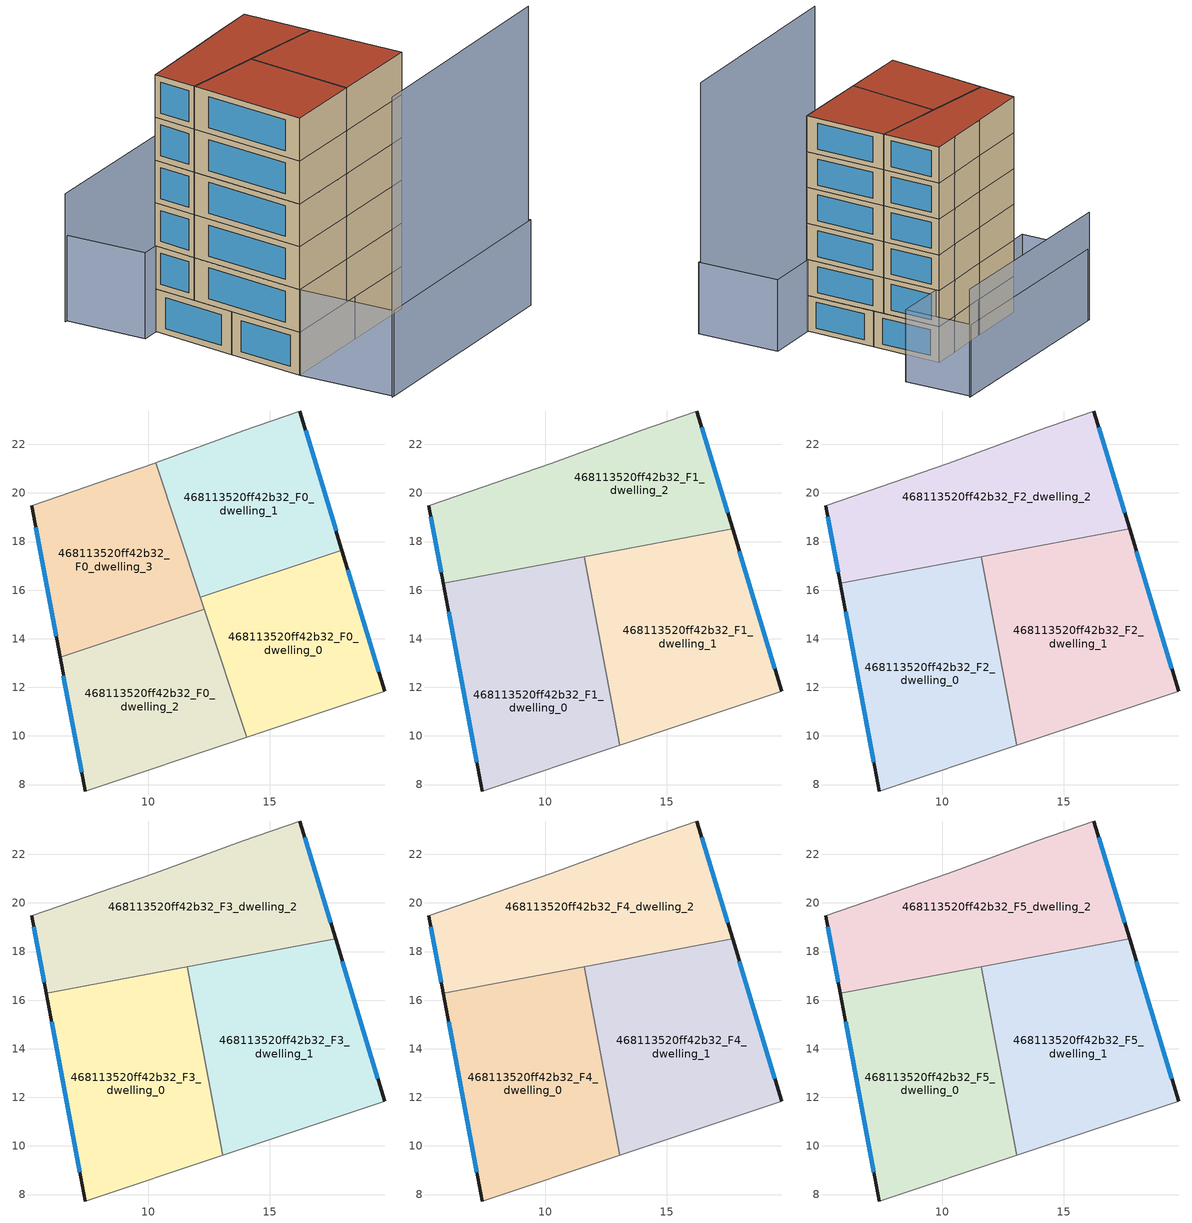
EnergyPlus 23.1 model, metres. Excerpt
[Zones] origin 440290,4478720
468113520ff42b32_F0_dwelling_0
 floor ground (EU_floor_Construction): 17.96,17.65 19.73,11.84 14.05,9.95 12.13,15.71 z0
 wall outside (EU_wall_Construction): 19.73,11.84 17.96,17.65 z0:3
 wall to 468113520ff42b32_F0_dwelling_1 (EU_wall_Construction): 17.96,17.65 12.13,15.71 z0:3
 wall adiabatic (EU_wall_Construction): 14.05,9.95 19.73,11.84 z0:3
 wall to 468113520ff42b32_F0_dwelling_2 (EU_wall_Construction): 12.3,15.21 14.05,9.95 z0:3
 wall to 468113520ff42b32_F0_dwelling_3 (EU_wall_Construction): 12.13,15.71 12.3,15.21 z0:3
 window (EU_Window_Construction): 19.48,12.65 18.21,16.84 z0.42:2.58
 ceiling adiabatic (EU_roof_Construction): 19.73,11.84 17.96,17.65 12.13,15.71 14.05,9.95 z3
468113520ff42b32_F0_dwelling_1
 floor ground (EU_floor_Construction): 16.22,23.37 17.96,17.65 12.13,15.71 10.29,21.23 13.9,22.56 z0
 wall outside (EU_wall_Construction): 17.96,17.65 16.22,23.37 z0:3
 wall adiabatic (EU_wall_Construction): 16.22,23.37 13.9,22.56 10.29,21.23 z0:3
 wall to 468113520ff42b32_F0_dwelling_3 (EU_wall_Construction): 10.29,21.23 12.13,15.71 z0:3
 window (EU_Window_Construction): 17.72,18.44 16.46,22.58 z0.42:2.58
 ceiling adiabatic (EU_roof_Construction): 17.96,17.65 17.7,18.52 11.6,17.38 11.62,17.25 12.13,15.71 z3
468113520ff42b32_F0_dwelling_2
 floor ground (EU_floor_Construction): 12.3,15.21 14.05,9.95 7.39,7.74 6.36,13.23 z0
 wall outside (EU_wall_Construction): 6.36,13.23 7.39,7.74 z0:3
 wall to 468113520ff42b32_F0_dwelling_3 (EU_wall_Construction): 12.3,15.21 6.36,13.23 z0:3
 wall adiabatic (EU_wall_Construction): 7.39,7.74 14.05,9.95 z0:3
 window (EU_Window_Construction): 6.5,12.47 7.25,8.5 z0.42:2.58
468113520ff42b32_F0_dwelling_3
 floor ground (EU_floor_Construction): 10.29,21.23 12.3,15.21 6.36,13.23 5.19,19.46 10.26,21.22 z0
 wall outside (EU_wall_Construction): 5.19,19.46 6.36,13.23 z0:3
 wall adiabatic (EU_wall_Construction): 10.29,21.23 10.26,21.22 5.19,19.46 z0:3
 window (EU_Window_Construction): 5.36,18.6 6.2,14.1 z0.42:2.58
468113520ff42b32_F1_dwelling_0
 floor to 468113520ff42b32_F0_dwelling_2 (EU_floor_Construction): 12.02,15.12 13.05,9.62 7.39,7.74 6.36,13.23 z3
 floor to 468113520ff42b32_F0_dwelling_3 (EU_floor_Construction): 11.62,17.25 12.02,15.12 6.36,13.23 5.79,16.29 11.58,17.37 z3
 wall outside (EU_wall_Construction): 5.79,16.29 7.39,7.74 z3:6
 wall to 468113520ff42b32_F1_dwelling_1 (EU_wall_Construction): 13.05,9.62 11.6,17.38 z3:6
 wall adiabatic (EU_wall_Construction): 7.39,7.74 13.05,9.62 z3:6
 wall to 468113520ff42b32_F1_dwelling_2 (EU_wall_Construction): 11.6,17.38 5.79,16.29 z3:6
 window (EU_Window_Construction): 6.01,15.1 7.17,8.92 z3.42:5.58
468113520ff42b32_F1_dwelling_1
 floor to 468113520ff42b32_F0_dwelling_2 (EU_floor_Construction): 12.3,15.21 14.05,9.95 13.05,9.62 12.02,15.12 z3
 floor to 468113520ff42b32_F0_dwelling_3 (EU_floor_Construction): 11.62,17.25 12.3,15.21 12.02,15.12 z3
 floor adiabatic (EU_floor_Construction): 17.7,18.52 19.73,11.84 13.05,9.62 14.05,9.95 11.62,17.25 11.6,17.38 z3
 wall outside (EU_wall_Construction): 19.73,11.84 17.7,18.52 z3:6
 wall adiabatic (EU_wall_Construction): 13.05,9.62 19.73,11.84 z3:6
 wall to 468113520ff42b32_F1_dwelling_2 (EU_wall_Construction): 17.7,18.52 11.6,17.38 z3:6
 window (EU_Window_Construction): 19.45,12.77 17.98,17.6 z3.42:5.58
468113520ff42b32_F1_dwelling_2
 floor to 468113520ff42b32_F0_dwelling_1 (EU_floor_Construction): 16.22,23.37 17.7,18.52 11.58,17.38 10.29,21.23 13.9,22.56 z3
 floor to 468113520ff42b32_F0_dwelling_3 (EU_floor_Construction): 10.29,21.23 11.58,17.38 5.79,16.29 5.19,19.46 10.26,21.22 z3
 wall outside (EU_wall_Construction): 17.7,18.52 16.22,23.37 / 5.19,19.46 5.79,16.29 z3:6
 wall adiabatic (EU_wall_Construction): 16.22,23.37 13.9,22.56 10.26,21.22 5.19,19.46 z3:6
 window (EU_Window_Construction): 17.49,19.2 16.43,22.7 / 5.28,19.02 5.71,16.73 z3.42:5.58
468113520ff42b32_F2_dwelling_0
 floor to 468113520ff42b32_F1_dwelling_0 (EU_floor_Construction): 11.6,17.38 13.05,9.62 7.39,7.74 5.79,16.29 z6
 wall outside (EU_wall_Construction): 5.79,16.29 7.39,7.74 z6:9
 wall to 468113520ff42b32_F2_dwelling_1 (EU_wall_Construction): 13.05,9.62 11.6,17.38 z6:9
 wall adiabatic (EU_wall_Construction): 7.39,7.74 13.05,9.62 z6:9
 wall to 468113520ff42b32_F2_dwelling_2 (EU_wall_Construction): 11.6,17.38 5.79,16.29 z6:9
 window (EU_Window_Construction): 6.01,15.1 7.17,8.92 z6.42:8.58
468113520ff42b32_F2_dwelling_1
 floor to 468113520ff42b32_F1_dwelling_1 (EU_floor_Construction): 17.7,18.52 19.73,11.84 13.05,9.62 11.6,17.38 z6
 wall outside (EU_wall_Construction): 19.73,11.84 17.7,18.52 z6:9
 wall adiabatic (EU_wall_Construction): 13.05,9.62 19.73,11.84 z6:9
 wall to 468113520ff42b32_F2_dwelling_2 (EU_wall_Construction): 17.7,18.52 11.6,17.38 z6:9
 window (EU_Window_Construction): 19.45,12.77 17.98,17.6 z6.42:8.58
468113520ff42b32_F2_dwelling_2
 floor to 468113520ff42b32_F1_dwelling_2 (EU_floor_Construction): 16.22,23.37 17.7,18.52 5.79,16.29 5.19,19.46 10.26,21.22 13.9,22.56 z6
 wall outside (EU_wall_Construction): 17.7,18.52 16.22,23.37 / 5.19,19.46 5.79,16.29 z6:9
 wall adiabatic (EU_wall_Construction): 16.22,23.37 13.9,22.56 10.26,21.22 5.19,19.46 z6:9
 window (EU_Window_Construction): 17.49,19.2 16.43,22.7 / 5.28,19.02 5.71,16.73 z6.42:8.58
468113520ff42b32_F3_dwelling_0
 floor to 468113520ff42b32_F2_dwelling_0 (EU_floor_Construction): 11.6,17.38 13.05,9.62 7.39,7.74 5.79,16.29 z9
 wall outside (EU_wall_Construction): 5.79,16.29 7.39,7.74 z9:12
 wall to 468113520ff42b32_F3_dwelling_1 (EU_wall_Construction): 13.05,9.62 11.6,17.38 z9:12
 wall adiabatic (EU_wall_Construction): 7.39,7.74 13.05,9.62 z9:12
 wall to 468113520ff42b32_F3_dwelling_2 (EU_wall_Construction): 11.6,17.38 5.79,16.29 z9:12
 window (EU_Window_Construction): 6.01,15.1 7.17,8.92 z9.42:11.58
468113520ff42b32_F3_dwelling_1
 floor to 468113520ff42b32_F2_dwelling_1 (EU_floor_Construction): 17.7,18.52 19.73,11.84 13.05,9.62 11.6,17.38 z9
 wall outside (EU_wall_Construction): 19.73,11.84 17.7,18.52 z9:12
 wall adiabatic (EU_wall_Construction): 13.05,9.62 19.73,11.84 z9:12
 wall to 468113520ff42b32_F3_dwelling_2 (EU_wall_Construction): 17.7,18.52 11.6,17.38 z9:12
 window (EU_Window_Construction): 19.45,12.77 17.98,17.6 z9.42:11.58
468113520ff42b32_F3_dwelling_2
 floor to 468113520ff42b32_F2_dwelling_2 (EU_floor_Construction): 16.22,23.37 17.7,18.52 5.79,16.29 5.19,19.46 10.26,21.22 13.9,22.56 z9
 wall outside (EU_wall_Construction): 17.7,18.52 16.22,23.37 / 5.19,19.46 5.79,16.29 z9:12
 wall adiabatic (EU_wall_Construction): 16.22,23.37 13.9,22.56 10.26,21.22 5.19,19.46 z9:12
 window (EU_Window_Construction): 17.49,19.2 16.43,22.7 / 5.28,19.02 5.71,16.73 z9.42:11.58
468113520ff42b32_F4_dwelling_0
 floor to 468113520ff42b32_F3_dwelling_0 (EU_floor_Construction): 11.6,17.38 13.05,9.62 7.39,7.74 5.79,16.29 z12
 wall outside (EU_wall_Construction): 5.79,16.29 7.39,7.74 z12:15
 wall to 468113520ff42b32_F4_dwelling_1 (EU_wall_Construction): 13.05,9.62 11.6,17.38 z12:15
 wall adiabatic (EU_wall_Construction): 7.39,7.74 13.05,9.62 z12:15
 wall to 468113520ff42b32_F4_dwelling_2 (EU_wall_Construction): 11.6,17.38 5.79,16.29 z12:15
 window (EU_Window_Construction): 6.01,15.1 7.17,8.92 z12.42:14.58
468113520ff42b32_F4_dwelling_1
 floor to 468113520ff42b32_F3_dwelling_1 (EU_floor_Construction): 17.7,18.52 19.73,11.84 13.05,9.62 11.6,17.38 z12
 wall outside (EU_wall_Construction): 19.73,11.84 17.7,18.52 z12:15
 wall adiabatic (EU_wall_Construction): 13.05,9.62 19.73,11.84 z12:15
 wall to 468113520ff42b32_F4_dwelling_2 (EU_wall_Construction): 17.7,18.52 11.6,17.38 z12:15
 window (EU_Window_Construction): 19.45,12.77 17.98,17.6 z12.42:14.58
468113520ff42b32_F4_dwelling_2
 floor to 468113520ff42b32_F3_dwelling_2 (EU_floor_Construction): 16.22,23.37 17.7,18.52 5.79,16.29 5.19,19.46 10.26,21.22 13.9,22.56 z12
 wall outside (EU_wall_Construction): 17.7,18.52 16.22,23.37 / 5.19,19.46 5.79,16.29 z12:15
 wall adiabatic (EU_wall_Construction): 16.22,23.37 13.9,22.56 10.26,21.22 5.19,19.46 z12:15
 window (EU_Window_Construction): 17.49,19.2 16.43,22.7 / 5.28,19.02 5.71,16.73 z12.42:14.58
468113520ff42b32_F5_dwelling_0
 floor to 468113520ff42b32_F4_dwelling_0 (EU_floor_Construction): 11.6,17.38 13.05,9.62 7.39,7.74 5.79,16.29 z15
 wall outside (EU_wall_Construction): 5.79,16.29 7.39,7.74 z15:18
 wall to 468113520ff42b32_F5_dwelling_1 (EU_wall_Construction): 13.05,9.62 11.6,17.38 z15:18
 wall adiabatic (EU_wall_Construction): 7.39,7.74 13.05,9.62 z15:18
 wall to 468113520ff42b32_F5_dwelling_2 (EU_wall_Construction): 11.6,17.38 5.79,16.29 z15:18
 window (EU_Window_Construction): 6.01,15.1 7.17,8.92 z15.42:17.58
 roof outside (EU_roof_Construction): 13.05,9.62 11.6,17.38 5.79,16.29 7.39,7.74 z18
468113520ff42b32_F5_dwelling_1
 floor to 468113520ff42b32_F4_dwelling_1 (EU_floor_Construction): 17.7,18.52 19.73,11.84 13.05,9.62 11.6,17.38 z15
 wall outside (EU_wall_Construction): 19.73,11.84 17.7,18.52 z15:18
 wall adiabatic (EU_wall_Construction): 13.05,9.62 19.73,11.84 z15:18
 wall to 468113520ff42b32_F5_dwelling_2 (EU_wall_Construction): 17.7,18.52 11.6,17.38 z15:18
 window (EU_Window_Construction): 19.45,12.77 17.98,17.6 z15.42:17.58
 roof outside (EU_roof_Construction): 19.73,11.84 17.7,18.52 11.6,17.38 13.05,9.62 z18
468113520ff42b32_F5_dwelling_2
 floor to 468113520ff42b32_F4_dwelling_2 (EU_floor_Construction): 16.22,23.37 17.7,18.52 5.79,16.29 5.19,19.46 10.26,21.22 13.9,22.56 z15
 wall outside (EU_wall_Construction): 17.7,18.52 16.22,23.37 / 5.19,19.46 5.79,16.29 z15:18
 wall adiabatic (EU_wall_Construction): 16.22,23.37 13.9,22.56 10.26,21.22 5.19,19.46 z15:18
 window (EU_Window_Construction): 17.49,19.2 16.43,22.7 / 5.28,19.02 5.71,16.73 z15.42:17.58
 roof outside (EU_roof_Construction): 17.7,18.52 16.22,23.37 13.9,22.56 10.26,21.22 5.19,19.46 5.79,16.29 z18
shading: 18.99,30.13 1.83,24.48 z0:9; 9.5,1.02 26.28,6.88 z0:21; 9.67,1.08 7.39,7.73 / 7.39,7.73 24.14,13.47 / 24.14,13.47 26.42,6.81 / 26.42,6.81 9.67,1.08 / 2.04,24.57 18.8,30.15 / 18.8,30.15 20.67,24.54 / 20.67,24.54 3.9,18.96 / 3.9,18.96 2.04,24.57 z0:6
[Building]
EU S2 Campaign: North Axis=0; Terrain=City; Solar Distribution=FullExterior
[Site:Location]
Madrid: Latitude=40.5; Longitude=-3.5; Time Zone=1; Elevation=609
[SizingPeriod:WeatherFileDays]
AnnualSizingPeriod: Begin Month=1; Begin Day of Month=1; End Month=12; End Day of Month=31; Day of Week for Start Day=Monday; Use Weather File Daylight Saving Period=No; Use Weather File Rain and Snow Indicators=No
[MATERIAL]
EU_InternalMass_Material: Roughness=MediumRough; Thickness=0.1; Conductivity=1; Density=1800; Specific Heat=900; Thermal Absorptance=0.9; Solar Absorptance=0.7; Visible Absorptance=0.7
[MATERIAL:NOMASS] Roughness=MediumRough; Thermal Absorptance=0.9; Solar Absorptance=0.7; Visible Absorptance=0.7
Name | Thermal Resistance
EU_wall_NoMass | 1.60022
EU_roof_NoMass | 1.57597
EU_floor_NoMass | 0.470652
[WINDOWMATERIAL:SIMPLEGLAZINGSYSTEM]
EU_Window_SimpleGlazing: UFactor=3.28802; Solar Heat Gain Coefficient=0.85; Visible Transmittance=0.85
[CONSTRUCTION]
EU_wall_Construction: EU_wall_NoMass
EU_roof_Construction: EU_roof_NoMass
EU_floor_Construction: EU_floor_NoMass
EU_InternalMass_Construction: EU_InternalMass_Material
EU_Window_Construction: EU_Window_SimpleGlazing
[ZONE] Type=1; Multiplier=1; Ceiling Height=autocalculate; Floor Area=autocalculate; Part of Total Floor Area=Yes
Name | Volume
468113520ff42b32_F0_dwelling_0 | 110.345
468113520ff42b32_F1_dwelling_0; 468113520ff42b32_F2_dwelling_0; 468113520ff42b32_F3_dwelling_0; 468113520ff42b32_F4_dwelling_0; 468113520ff42b32_F5_dwelling_0 | 147.136
468113520ff42b32_F0_dwelling_1; 468113520ff42b32_F0_dwelling_2 | 110.347
468113520ff42b32_F1_dwelling_1; 468113520ff42b32_F2_dwelling_1; 468113520ff42b32_F3_dwelling_1; 468113520ff42b32_F4_dwelling_1; 468113520ff42b32_F5_dwelling_1 | 147.146
468113520ff42b32_F1_dwelling_2; 468113520ff42b32_F2_dwelling_2; 468113520ff42b32_F3_dwelling_2; 468113520ff42b32_F4_dwelling_2; 468113520ff42b32_F5_dwelling_2 | 147.126
468113520ff42b32_F0_dwelling_3 | 110.36
[INTERNALMASS] Construction=EU_InternalMass_Construction
Name | Zone or ZoneList | Surface Area
468113520ff42b32_F0_dwelling_0_EU_InternalMass | 468113520ff42b32_F0_dwelling_0 | 36.7817
468113520ff42b32_F0_dwelling_1_EU_InternalMass | 468113520ff42b32_F0_dwelling_1 | 36.7823
468113520ff42b32_F0_dwelling_2_EU_InternalMass | 468113520ff42b32_F0_dwelling_2 | 36.7821
468113520ff42b32_F0_dwelling_3_EU_InternalMass | 468113520ff42b32_F0_dwelling_3 | 36.7868
468113520ff42b32_F1_dwelling_0_EU_InternalMass | 468113520ff42b32_F1_dwelling_0 | 49.0447
468113520ff42b32_F1_dwelling_1_EU_InternalMass | 468113520ff42b32_F1_dwelling_1 | 49.0483
468113520ff42b32_F1_dwelling_2_EU_InternalMass | 468113520ff42b32_F1_dwelling_2 | 49.042
468113520ff42b32_F2_dwelling_0_EU_InternalMass | 468113520ff42b32_F2_dwelling_0 | 49.0447
468113520ff42b32_F2_dwelling_1_EU_InternalMass | 468113520ff42b32_F2_dwelling_1 | 49.0483
468113520ff42b32_F2_dwelling_2_EU_InternalMass | 468113520ff42b32_F2_dwelling_2 | 49.042
468113520ff42b32_F3_dwelling_0_EU_InternalMass | 468113520ff42b32_F3_dwelling_0 | 49.0447
468113520ff42b32_F3_dwelling_1_EU_InternalMass | 468113520ff42b32_F3_dwelling_1 | 49.0483
468113520ff42b32_F3_dwelling_2_EU_InternalMass | 468113520ff42b32_F3_dwelling_2 | 49.042
468113520ff42b32_F4_dwelling_0_EU_InternalMass | 468113520ff42b32_F4_dwelling_0 | 49.0447
468113520ff42b32_F4_dwelling_1_EU_InternalMass | 468113520ff42b32_F4_dwelling_1 | 49.0483
468113520ff42b32_F4_dwelling_2_EU_InternalMass | 468113520ff42b32_F4_dwelling_2 | 49.042
468113520ff42b32_F5_dwelling_0_EU_InternalMass | 468113520ff42b32_F5_dwelling_0 | 49.0447
468113520ff42b32_F5_dwelling_1_EU_InternalMass | 468113520ff42b32_F5_dwelling_1 | 49.0483
468113520ff42b32_F5_dwelling_2_EU_InternalMass | 468113520ff42b32_F5_dwelling_2 | 49.042
[OTHEREQUIPMENT] Fuel Type=Electricity; Design Level Calculation Method=Watts/Area; Power per Zone Floor Area=1; Fraction Latent=0; Fraction Radiant=0; Fraction Lost=0; Carbon Dioxide Generation Rate=0; EndUse Subcategory=EU_Step8_InternalGains
Name | Zone or ZoneList or Space or SpaceList | Schedule
EU_Step8_InternalGain_468113520ff42b32_F0_dwelling_0_f000 | 468113520ff42b32_F0_dwelling_0 | EU_Step8_GainSchedule_468113520ff42b32_F0_dwelling_0_f000
EU_Step8_InternalGain_468113520ff42b32_F0_dwelling_1_f000 | 468113520ff42b32_F0_dwelling_1 | EU_Step8_GainSchedule_468113520ff42b32_F0_dwelling_1_f000
EU_Step8_InternalGain_468113520ff42b32_F0_dwelling_2_f000 | 468113520ff42b32_F0_dwelling_2 | EU_Step8_GainSchedule_468113520ff42b32_F0_dwelling_2_f000
EU_Step8_InternalGain_468113520ff42b32_F0_dwelling_3_f000 | 468113520ff42b32_F0_dwelling_3 | EU_Step8_GainSchedule_468113520ff42b32_F0_dwelling_3_f000
EU_Step8_InternalGain_468113520ff42b32_F1_dwelling_0_f000 | 468113520ff42b32_F1_dwelling_0 | EU_Step8_GainSchedule_468113520ff42b32_F1_dwelling_0_f000
EU_Step8_InternalGain_468113520ff42b32_F1_dwelling_1_f000 | 468113520ff42b32_F1_dwelling_1 | EU_Step8_GainSchedule_468113520ff42b32_F1_dwelling_1_f000
EU_Step8_InternalGain_468113520ff42b32_F1_dwelling_2_f000 | 468113520ff42b32_F1_dwelling_2 | EU_Step8_GainSchedule_468113520ff42b32_F1_dwelling_2_f000
EU_Step8_InternalGain_468113520ff42b32_F2_dwelling_0_f000 | 468113520ff42b32_F2_dwelling_0 | EU_Step8_GainSchedule_468113520ff42b32_F2_dwelling_0_f000
EU_Step8_InternalGain_468113520ff42b32_F2_dwelling_1_f000 | 468113520ff42b32_F2_dwelling_1 | EU_Step8_GainSchedule_468113520ff42b32_F2_dwelling_1_f000
EU_Step8_InternalGain_468113520ff42b32_F2_dwelling_2_f000 | 468113520ff42b32_F2_dwelling_2 | EU_Step8_GainSchedule_468113520ff42b32_F2_dwelling_2_f000
EU_Step8_InternalGain_468113520ff42b32_F3_dwelling_0_f000 | 468113520ff42b32_F3_dwelling_0 | EU_Step8_GainSchedule_468113520ff42b32_F3_dwelling_0_f000
EU_Step8_InternalGain_468113520ff42b32_F3_dwelling_1_f000 | 468113520ff42b32_F3_dwelling_1 | EU_Step8_GainSchedule_468113520ff42b32_F3_dwelling_1_f000
EU_Step8_InternalGain_468113520ff42b32_F3_dwelling_2_f000 | 468113520ff42b32_F3_dwelling_2 | EU_Step8_GainSchedule_468113520ff42b32_F3_dwelling_2_f000
EU_Step8_InternalGain_468113520ff42b32_F4_dwelling_0_f000 | 468113520ff42b32_F4_dwelling_0 | EU_Step8_GainSchedule_468113520ff42b32_F4_dwelling_0_f000
EU_Step8_InternalGain_468113520ff42b32_F4_dwelling_1_f000 | 468113520ff42b32_F4_dwelling_1 | EU_Step8_GainSchedule_468113520ff42b32_F4_dwelling_1_f000
EU_Step8_InternalGain_468113520ff42b32_F4_dwelling_2_f000 | 468113520ff42b32_F4_dwelling_2 | EU_Step8_GainSchedule_468113520ff42b32_F4_dwelling_2_f000
EU_Step8_InternalGain_468113520ff42b32_F5_dwelling_0_f000 | 468113520ff42b32_F5_dwelling_0 | EU_Step8_GainSchedule_468113520ff42b32_F5_dwelling_0_f000
EU_Step8_InternalGain_468113520ff42b32_F5_dwelling_1_f000 | 468113520ff42b32_F5_dwelling_1 | EU_Step8_GainSchedule_468113520ff42b32_F5_dwelling_1_f000
EU_Step8_InternalGain_468113520ff42b32_F5_dwelling_2_f000 | 468113520ff42b32_F5_dwelling_2 | EU_Step8_GainSchedule_468113520ff42b32_F5_dwelling_2_f000
[ZONEVENTILATION:DESIGNFLOWRATE] Schedule=EU_AlwaysOn; Design Flow Rate Calculation Method=AirChanges/Hour; Air Changes per Hour=0.480704; Ventilation Type=Natural; Fan Pressure Rise=0; Fan Total Efficiency=1; Constant Term Coefficient=1; Temperature Term Coefficient=0; Velocity Term Coefficient=0; Velocity Squared Term Coefficient=0; Minimum Indoor Temperature=-100; Maximum Indoor Temperature=100; Delta Temperature=-100; Minimum Outdoor Temperature=-100; Maximum Outdoor Temperature=100; Maximum Wind Speed=40
Name | Zone or ZoneList or Space or SpaceList
EU_ConstantAir_468113520ff42b32_F0_dwelling_0 | 468113520ff42b32_F0_dwelling_0
EU_ConstantAir_468113520ff42b32_F0_dwelling_1 | 468113520ff42b32_F0_dwelling_1
EU_ConstantAir_468113520ff42b32_F0_dwelling_2 | 468113520ff42b32_F0_dwelling_2
EU_ConstantAir_468113520ff42b32_F0_dwelling_3 | 468113520ff42b32_F0_dwelling_3
EU_ConstantAir_468113520ff42b32_F1_dwelling_0 | 468113520ff42b32_F1_dwelling_0
EU_ConstantAir_468113520ff42b32_F1_dwelling_1 | 468113520ff42b32_F1_dwelling_1
EU_ConstantAir_468113520ff42b32_F1_dwelling_2 | 468113520ff42b32_F1_dwelling_2
EU_ConstantAir_468113520ff42b32_F2_dwelling_0 | 468113520ff42b32_F2_dwelling_0
EU_ConstantAir_468113520ff42b32_F2_dwelling_1 | 468113520ff42b32_F2_dwelling_1
EU_ConstantAir_468113520ff42b32_F2_dwelling_2 | 468113520ff42b32_F2_dwelling_2
EU_ConstantAir_468113520ff42b32_F3_dwelling_0 | 468113520ff42b32_F3_dwelling_0
EU_ConstantAir_468113520ff42b32_F3_dwelling_1 | 468113520ff42b32_F3_dwelling_1
EU_ConstantAir_468113520ff42b32_F3_dwelling_2 | 468113520ff42b32_F3_dwelling_2
EU_ConstantAir_468113520ff42b32_F4_dwelling_0 | 468113520ff42b32_F4_dwelling_0
EU_ConstantAir_468113520ff42b32_F4_dwelling_1 | 468113520ff42b32_F4_dwelling_1
EU_ConstantAir_468113520ff42b32_F4_dwelling_2 | 468113520ff42b32_F4_dwelling_2
EU_ConstantAir_468113520ff42b32_F5_dwelling_0 | 468113520ff42b32_F5_dwelling_0
EU_ConstantAir_468113520ff42b32_F5_dwelling_1 | 468113520ff42b32_F5_dwelling_1
EU_ConstantAir_468113520ff42b32_F5_dwelling_2 | 468113520ff42b32_F5_dwelling_2
[HVACTEMPLATE:THERMOSTAT] Constant Heating Setpoint=20; Constant Cooling Setpoint=50
EU_HeatOnly_468113520ff42b32_F0_dwelling_0; EU_HeatOnly_468113520ff42b32_F0_dwelling_1; EU_HeatOnly_468113520ff42b32_F0_dwelling_2; EU_HeatOnly_468113520ff42b32_F0_dwelling_3; EU_HeatOnly_468113520ff42b32_F1_dwelling_0; EU_HeatOnly_468113520ff42b32_F1_dwelling_1; EU_HeatOnly_468113520ff42b32_F1_dwelling_2; EU_HeatOnly_468113520ff42b32_F2_dwelling_0; EU_HeatOnly_468113520ff42b32_F2_dwelling_1; EU_HeatOnly_468113520ff42b32_F2_dwelling_2; EU_HeatOnly_468113520ff42b32_F3_dwelling_0; EU_HeatOnly_468113520ff42b32_F3_dwelling_1; EU_HeatOnly_468113520ff42b32_F3_dwelling_2; EU_HeatOnly_468113520ff42b32_F4_dwelling_0; EU_HeatOnly_468113520ff42b32_F4_dwelling_1; EU_HeatOnly_468113520ff42b32_F4_dwelling_2; EU_HeatOnly_468113520ff42b32_F5_dwelling_0; EU_HeatOnly_468113520ff42b32_F5_dwelling_1; EU_HeatOnly_468113520ff42b32_F5_dwelling_2
[HVACTEMPLATE:ZONE:IDEALLOADSAIRSYSTEM] System Availability Schedule=EU_AlwaysOn; Maximum Heating Supply Air Temperature=50; Minimum Cooling Supply Air Temperature=13; Maximum Heating Supply Air Humidity Ratio=0.0156; Minimum Cooling Supply Air Humidity Ratio=0.0077; Heating Limit=NoLimit; Cooling Limit=NoLimit; Heating Availability Schedule=EU_AlwaysOn; Cooling Availability Schedule=EU_CoolingOff; Dehumidification Control Type=ConstantSensibleHeatRatio; Cooling Sensible Heat Ratio=0.7; Dehumidification Setpoint=60; Humidification Control Type=None; Humidification Setpoint=30; Outdoor Air Method=None; Outdoor Air Flow Rate per Person=0.00944; Outdoor Air Flow Rate per Zone Floor Area=0; Outdoor Air Flow Rate per Zone=0; Demand Controlled Ventilation Type=None; Outdoor Air Economizer Type=NoEconomizer; Heat Recovery Type=None; Sensible Heat Recovery Effectiveness=0.7; Latent Heat Recovery Effectiveness=0.65
Name | Template Thermostat
468113520ff42b32_F0_dwelling_0 | EU_HeatOnly_468113520ff42b32_F0_dwelling_0
468113520ff42b32_F0_dwelling_1 | EU_HeatOnly_468113520ff42b32_F0_dwelling_1
468113520ff42b32_F0_dwelling_2 | EU_HeatOnly_468113520ff42b32_F0_dwelling_2
468113520ff42b32_F0_dwelling_3 | EU_HeatOnly_468113520ff42b32_F0_dwelling_3
468113520ff42b32_F1_dwelling_0 | EU_HeatOnly_468113520ff42b32_F1_dwelling_0
468113520ff42b32_F1_dwelling_1 | EU_HeatOnly_468113520ff42b32_F1_dwelling_1
468113520ff42b32_F1_dwelling_2 | EU_HeatOnly_468113520ff42b32_F1_dwelling_2
468113520ff42b32_F2_dwelling_0 | EU_HeatOnly_468113520ff42b32_F2_dwelling_0
468113520ff42b32_F2_dwelling_1 | EU_HeatOnly_468113520ff42b32_F2_dwelling_1
468113520ff42b32_F2_dwelling_2 | EU_HeatOnly_468113520ff42b32_F2_dwelling_2
468113520ff42b32_F3_dwelling_0 | EU_HeatOnly_468113520ff42b32_F3_dwelling_0
468113520ff42b32_F3_dwelling_1 | EU_HeatOnly_468113520ff42b32_F3_dwelling_1
468113520ff42b32_F3_dwelling_2 | EU_HeatOnly_468113520ff42b32_F3_dwelling_2
468113520ff42b32_F4_dwelling_0 | EU_HeatOnly_468113520ff42b32_F4_dwelling_0
468113520ff42b32_F4_dwelling_1 | EU_HeatOnly_468113520ff42b32_F4_dwelling_1
468113520ff42b32_F4_dwelling_2 | EU_HeatOnly_468113520ff42b32_F4_dwelling_2
468113520ff42b32_F5_dwelling_0 | EU_HeatOnly_468113520ff42b32_F5_dwelling_0
468113520ff42b32_F5_dwelling_1 | EU_HeatOnly_468113520ff42b32_F5_dwelling_1
468113520ff42b32_F5_dwelling_2 | EU_HeatOnly_468113520ff42b32_F5_dwelling_2
[SIZING:ZONE] Zone Cooling Design Supply Air Temperature Input Method=SupplyAirTemperature; Zone Cooling Design Supply Air Temperature=13; Zone Heating Design Supply Air Temperature Input Method=SupplyAirTemperature; Zone Heating Design Supply Air Temperature=50; Zone Cooling Design Supply Air Humidity Ratio=0.008; Zone Heating Design Supply Air Humidity Ratio=0.008; Cooling Design Air Flow Method=DesignDay; Cooling Design Air Flow Rate=0; Cooling Minimum Air Flow per Zone Floor Area=0.000762; Cooling Minimum Air Flow=0; Cooling Minimum Air Flow Fraction=0.2; Heating Design Air Flow Method=DesignDay; Heating Design Air Flow Rate=0; Heating Maximum Air Flow per Zone Floor Area=0.002032; Heating Maximum Air Flow=0.141576; Heating Maximum Air Flow Fraction=0.3; Account for Dedicated Outdoor Air System=No; Dedicated Outdoor Air System Control Strategy=NeutralSupplyAir; Dedicated Outdoor Air Low Setpoint Temperature for Design=autosize; Dedicated Outdoor Air High Setpoint Temperature for Design=autosize; Zone Load Sizing Method=Sensible Load Only No Latent Load; Zone Latent Cooling Design Supply Air Humidity Ratio Input Method=HumidityRatioDifference; Zone Cooling Design Supply Air Humidity Ratio Difference=0.005; Zone Latent Heating Design Supply Air Humidity Ratio Input Method=HumidityRatioDifference; Zone Humidification Design Supply Air Humidity Ratio Difference=0.005
468113520ff42b32_F0_dwelling_0; 468113520ff42b32_F0_dwelling_1; 468113520ff42b32_F0_dwelling_2; 468113520ff42b32_F0_dwelling_3; 468113520ff42b32_F1_dwelling_0; 468113520ff42b32_F1_dwelling_1; 468113520ff42b32_F1_dwelling_2; 468113520ff42b32_F2_dwelling_0; 468113520ff42b32_F2_dwelling_1; 468113520ff42b32_F2_dwelling_2; 468113520ff42b32_F3_dwelling_0; 468113520ff42b32_F3_dwelling_1; 468113520ff42b32_F3_dwelling_2; 468113520ff42b32_F4_dwelling_0; 468113520ff42b32_F4_dwelling_1; 468113520ff42b32_F4_dwelling_2; 468113520ff42b32_F5_dwelling_0; 468113520ff42b32_F5_dwelling_1; 468113520ff42b32_F5_dwelling_2
[SCHEDULE:CONSTANT]
Name | Hourly Value
EU_AlwaysOn | 1
EU_CoolingOff | 0
[SCHEDULE:FILE] Column Number=1; Rows to Skip at Top=0; Number of Hours of Data=8760; Column Separator=Comma; Interpolate to Timestep=No; Minutes per Item=60; Adjust Schedule for Daylight Savings=Yes
Name | File
EU_Step8_GainSchedule_468113520ff42b32_F0_dwelling_0_f000 | ../../schedules/468113520ff42b32/468113520ff42b32_F0_dwelling_0_f000_gain.csv
EU_Step8_GainSchedule_468113520ff42b32_F0_dwelling_1_f000 | ../../schedules/468113520ff42b32/468113520ff42b32_F0_dwelling_1_f000_gain.csv
EU_Step8_GainSchedule_468113520ff42b32_F0_dwelling_2_f000 | ../../schedules/468113520ff42b32/468113520ff42b32_F0_dwelling_2_f000_gain.csv
EU_Step8_GainSchedule_468113520ff42b32_F0_dwelling_3_f000 | ../../schedules/468113520ff42b32/468113520ff42b32_F0_dwelling_3_f000_gain.csv
EU_Step8_GainSchedule_468113520ff42b32_F1_dwelling_0_f000 | ../../schedules/468113520ff42b32/468113520ff42b32_F1_dwelling_0_f000_gain.csv
EU_Step8_GainSchedule_468113520ff42b32_F1_dwelling_1_f000 | ../../schedules/468113520ff42b32/468113520ff42b32_F1_dwelling_1_f000_gain.csv
EU_Step8_GainSchedule_468113520ff42b32_F1_dwelling_2_f000 | ../../schedules/468113520ff42b32/468113520ff42b32_F1_dwelling_2_f000_gain.csv
EU_Step8_GainSchedule_468113520ff42b32_F2_dwelling_0_f000 | ../../schedules/468113520ff42b32/468113520ff42b32_F2_dwelling_0_f000_gain.csv
EU_Step8_GainSchedule_468113520ff42b32_F2_dwelling_1_f000 | ../../schedules/468113520ff42b32/468113520ff42b32_F2_dwelling_1_f000_gain.csv
EU_Step8_GainSchedule_468113520ff42b32_F2_dwelling_2_f000 | ../../schedules/468113520ff42b32/468113520ff42b32_F2_dwelling_2_f000_gain.csv
EU_Step8_GainSchedule_468113520ff42b32_F3_dwelling_0_f000 | ../../schedules/468113520ff42b32/468113520ff42b32_F3_dwelling_0_f000_gain.csv
EU_Step8_GainSchedule_468113520ff42b32_F3_dwelling_1_f000 | ../../schedules/468113520ff42b32/468113520ff42b32_F3_dwelling_1_f000_gain.csv
EU_Step8_GainSchedule_468113520ff42b32_F3_dwelling_2_f000 | ../../schedules/468113520ff42b32/468113520ff42b32_F3_dwelling_2_f000_gain.csv
EU_Step8_GainSchedule_468113520ff42b32_F4_dwelling_0_f000 | ../../schedules/468113520ff42b32/468113520ff42b32_F4_dwelling_0_f000_gain.csv
EU_Step8_GainSchedule_468113520ff42b32_F4_dwelling_1_f000 | ../../schedules/468113520ff42b32/468113520ff42b32_F4_dwelling_1_f000_gain.csv
EU_Step8_GainSchedule_468113520ff42b32_F4_dwelling_2_f000 | ../../schedules/468113520ff42b32/468113520ff42b32_F4_dwelling_2_f000_gain.csv
EU_Step8_GainSchedule_468113520ff42b32_F5_dwelling_0_f000 | ../../schedules/468113520ff42b32/468113520ff42b32_F5_dwelling_0_f000_gain.csv
EU_Step8_GainSchedule_468113520ff42b32_F5_dwelling_1_f000 | ../../schedules/468113520ff42b32/468113520ff42b32_F5_dwelling_1_f000_gain.csv
EU_Step8_GainSchedule_468113520ff42b32_F5_dwelling_2_f000 | ../../schedules/468113520ff42b32/468113520ff42b32_F5_dwelling_2_f000_gain.csv
